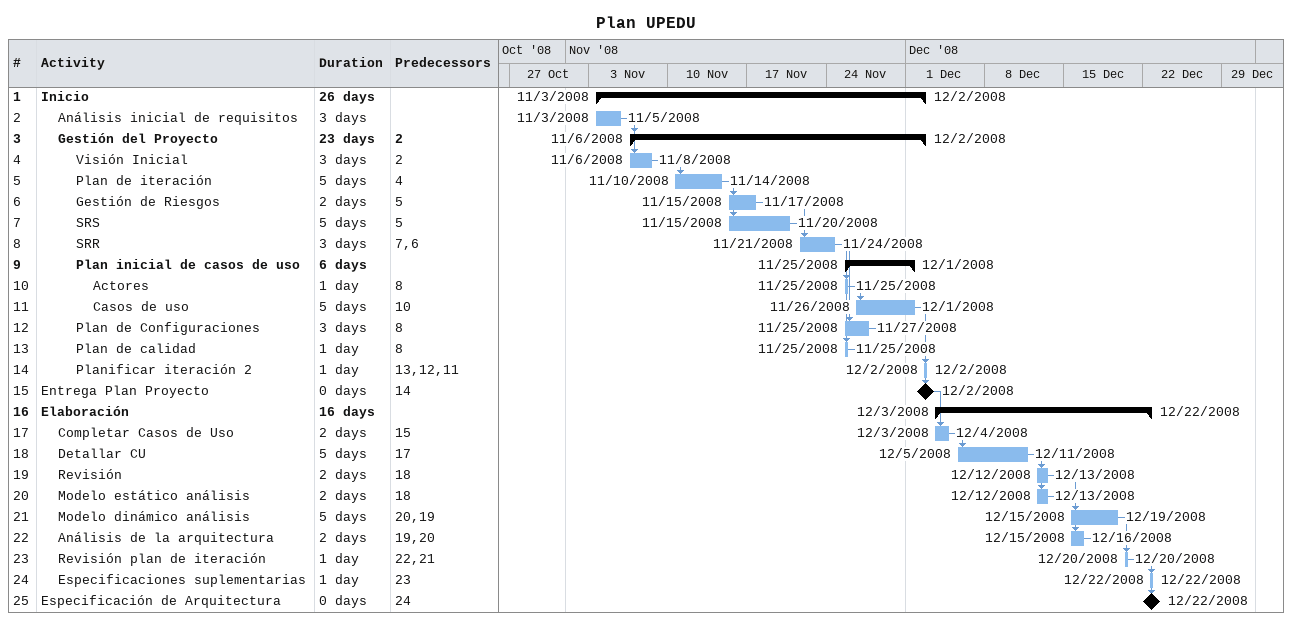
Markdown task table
Plan UPEDU

| ID | Level | Task | Duration | Start | Finish | Predecessors |
|---|---|---|---|---|---|---|
| 1 | 1 | **Inicio** | 26d | 2008-11-03 | 2008-12-02 |  |
| 2 | 2 | Análisis inicial de requisitos | 3d | 2008-11-03 | 2008-11-05 |  |
| 3 | 2 | **Gestión del Proyecto** | 23d | 2008-11-06 | 2008-12-02 | 2 |
| 4 | 3 | Visión Inicial | 3d | 2008-11-06 | 2008-11-08 | 2 |
| 5 | 3 | Plan de iteración | 5d | 2008-11-10 | 2008-11-14 | 4 |
| 6 | 3 | Gestión de Riesgos | 2d | 2008-11-15 | 2008-11-17 | 5 |
| 7 | 3 | SRS | 5d | 2008-11-15 | 2008-11-20 | 5 |
| 8 | 3 | SRR | 3d | 2008-11-21 | 2008-11-24 | 7, 6 |
| 9 | 3 | **Plan inicial de casos de uso** | 6d | 2008-11-25 | 2008-12-01 |  |
| 10 | 4 | Actores | 1d | 2008-11-25 | 2008-11-25 | 8 |
| 11 | 4 | Casos de uso | 5d | 2008-11-26 | 2008-12-01 | 10 |
| 12 | 3 | Plan de Configuraciones | 3d | 2008-11-25 | 2008-11-27 | 8 |
| 13 | 3 | Plan de calidad | 1d | 2008-11-25 | 2008-11-25 | 8 |
| 14 | 3 | Planificar iteración 2 | 1d | 2008-12-02 | 2008-12-02 | 13, 12, 11 |
| 15 | 1 | Entrega Plan Proyecto | 0d | 2008-12-02 | 2008-12-02 | 14 |
| 16 | 1 | **Elaboración** | 16d | 2008-12-03 | 2008-12-22 |  |
| 17 | 2 | Completar Casos de Uso | 2d | 2008-12-03 | 2008-12-04 | 15 |
| 18 | 2 | Detallar CU | 5d | 2008-12-05 | 2008-12-11 | 17 |
| 19 | 2 | Revisión | 2d | 2008-12-12 | 2008-12-13 | 18 |
| 20 | 2 | Modelo estático análisis | 2d | 2008-12-12 | 2008-12-13 | 18 |
| 21 | 2 | Modelo dinámico análisis | 5d | 2008-12-15 | 2008-12-19 | 20, 19 |
| 22 | 2 | Análisis de la arquitectura | 2d | 2008-12-15 | 2008-12-16 | 19, 20 |
| 23 | 2 | Revisión plan de iteración | 1d | 2008-12-20 | 2008-12-20 | 22, 21 |
| 24 | 2 | Especificaciones suplementarias | 1d | 2008-12-22 | 2008-12-22 | 23 |
| 25 | 1 | Especificación de Arquitectura | 0d | 2008-12-22 | 2008-12-22 | 24 |
